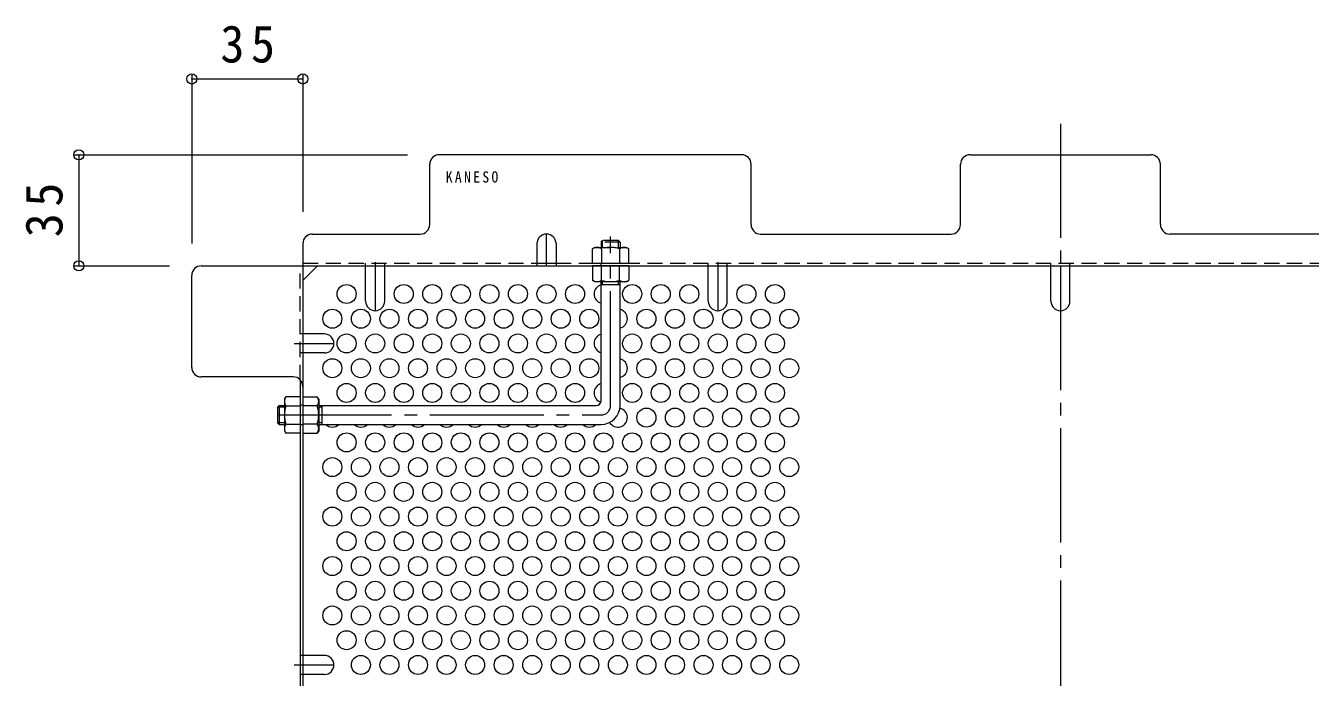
# Model space of a CAD drawing. Units: millimetres at full size, sheet at 1:4; some dimension numbers follow another scale. Extents: x -912 to 1076, y -781 to 765.
# Drawn here: x 108.4 to 513.3, y 452.3 to 657.7 of the extents above; entities that cross this region are included whole.
import ezdxf

# ---------------------------------------------------------------- set-up
doc = ezdxf.new("R2010")
doc.units = ezdxf.units.MM
doc.header["$LTSCALE"] = 4
doc.header["$PDMODE"] = 32
doc.header["$PDSIZE"] = 3.2
for name, pattern in [('CHAIN1', [8, 5, -1, 1, -1]), ('CHAIN2', [12, 9, -1, 1, -1]), ('DASHED1', [1.8, 1.2, -0.6])]:
    doc.linetypes.add(name, pattern=pattern)
for name, color, linetype, lineweight in [('A-4_その他', 7, 'Continuous', 9), ('A-5_文字', 7, 'Continuous', 9), ('A-6_寸法', 2, 'Continuous', 9), ('A-7_ハッチ', 2, 'Continuous', 9), ('A-8_記号', 2, 'Continuous', 9), ('A-B_ﾊｯﾁ', 2, 'Continuous', 9)]:
    doc.layers.add(name, color=color, linetype=linetype, lineweight=lineweight)
doc.styles.add('ＭＳ ゴシック', font='')
doc.styles.get('ＭＳ ゴシック').set_extended_font_data('MS Gothic')

msp = doc.modelspace()

# ---------------------------------------------------------------- linework, layer by layer
at = {"layer": 'A-4_その他'}
for p, q in [((160.79, 642.378), (160.79, 588.966)), ((160.79, 640.878), (195.793, 640.878)), ((195.793, 642.378), (195.793, 598.966)), ((123.719, 616.966), (228.794, 616.966)), ((125.219, 616.966), (125.219, 581.966)), ((123.719, 581.966), (153.79, 581.966))]:
    msp.add_line(p, q, dxfattribs=at)
for p in [(160.79, 640.878), (195.793, 640.878), (125.219, 616.966), (125.219, 581.966)]:
    msp.add_point(p, dxfattribs=at)
at = {"layer": 'A-6_寸法'}
for centre in [(209.593, 573.092), (227.593, 573.092), (236.593, 573.092), (245.593, 573.092), (254.593, 573.092), (263.593, 573.092), (272.593, 573.092), (281.593, 573.092), (299.593, 573.092), (308.593, 573.092), (317.593, 573.092), (335.593, 573.092), (344.593, 573.092), (205.093, 565.298), (214.093, 565.298), (223.093, 565.298), (232.093, 565.298), (241.093, 565.298), (250.093, 565.298), (259.093, 565.298), (268.093, 565.298), (277.093, 565.298), (286.093, 565.298), (304.093, 565.298), (313.093, 565.298), (322.093, 565.298), (331.093, 565.298), (340.093, 565.298), (349.093, 565.298), (209.593, 557.503), (218.593, 557.503), (227.593, 557.503), (236.593, 557.503), (245.593, 557.503), (254.593, 557.503), (263.593, 557.503), (272.593, 557.503), (281.593, 557.503), (299.593, 557.503), (308.593, 557.503), (317.593, 557.503), (326.593, 557.503), (335.593, 557.503), (344.593, 557.503), (205.093, 549.709), (214.093, 549.709), (223.093, 549.709), (232.093, 549.709), (241.093, 549.709), (250.093, 549.709), (259.093, 549.709), (268.093, 549.709), (277.093, 549.709), (286.093, 549.709), (304.093, 549.709), (313.093, 549.709), (322.093, 549.709), (331.093, 549.709), (340.093, 549.709), (349.093, 549.709), (209.593, 541.915), (218.593, 541.915), (227.593, 541.915), (236.593, 541.915), (245.593, 541.915), (254.593, 541.915), (263.593, 541.915), (272.593, 541.915), (281.593, 541.915), (299.593, 541.915), (308.593, 541.915), (317.593, 541.915), (326.593, 541.915), (335.593, 541.915), (344.593, 541.915), (304.093, 534.121), (313.093, 534.121), (322.093, 534.121), (331.093, 534.121), (340.093, 534.121), (349.093, 534.121), (209.593, 526.327), (218.593, 526.327), (227.593, 526.327), (236.593, 526.327), (245.593, 526.327), (254.593, 526.327), (263.593, 526.327), (272.593, 526.327), (281.593, 526.327), (290.593, 526.327), (299.593, 526.327), (308.593, 526.327), (317.593, 526.327), (326.593, 526.327), (335.593, 526.327), (344.593, 526.327), (205.093, 518.532), (214.093, 518.532), (223.093, 518.532), (232.093, 518.532), (241.093, 518.532), (250.093, 518.532), (259.093, 518.532), (268.093, 518.532), (277.093, 518.532), (286.093, 518.532), (295.093, 518.532), (304.093, 518.532), (313.093, 518.532), (322.093, 518.532), (331.093, 518.532), (340.093, 518.532), (349.093, 518.532), (209.593, 510.738), (218.593, 510.738), (227.593, 510.738), (236.593, 510.738), (245.593, 510.738), (254.593, 510.738), (263.593, 510.738), (272.593, 510.738), (281.593, 510.738), (290.593, 510.738), (299.593, 510.738), (308.593, 510.738), (317.593, 510.738), (326.593, 510.738), (335.593, 510.738), (344.593, 510.738), (205.093, 502.944), (214.093, 502.944), (223.093, 502.944), (232.093, 502.944), (241.093, 502.944), (250.093, 502.944), (259.093, 502.944), (268.093, 502.944), (277.093, 502.944), (286.093, 502.944), (295.093, 502.944), (304.093, 502.944), (313.093, 502.944), (322.093, 502.944), (331.093, 502.944), (340.093, 502.944), (349.093, 502.944), (209.593, 495.15), (218.593, 495.15), (227.593, 495.15), (236.593, 495.15), (245.593, 495.15), (254.593, 495.15), (263.593, 495.15), (272.593, 495.15), (281.593, 495.15), (290.593, 495.15), (299.593, 495.15), (308.593, 495.15), (317.593, 495.15), (326.593, 495.15), (335.593, 495.15), (344.593, 495.15), (205.093, 487.355), (214.093, 487.355), (223.093, 487.355), (232.093, 487.355), (241.093, 487.355), (250.093, 487.355), (259.093, 487.355), (268.093, 487.355), (277.093, 487.355), (286.093, 487.355), (295.093, 487.355), (304.093, 487.355), (313.093, 487.355), (322.093, 487.355), (331.093, 487.355), (340.093, 487.355), (349.093, 487.355), (209.593, 479.561), (218.593, 479.561), (227.593, 479.561), (236.593, 479.561), (245.593, 479.561), (254.593, 479.561), (263.593, 479.561), (272.593, 479.561), (281.593, 479.561), (290.593, 479.561), (299.593, 479.561), (308.593, 479.561), (317.593, 479.561), (326.593, 479.561), (335.593, 479.561), (344.593, 479.561), (205.093, 471.767), (214.093, 471.767), (223.093, 471.767), (232.093, 471.767), (241.093, 471.767), (250.093, 471.767), (259.093, 471.767), (268.093, 471.767), (277.093, 471.767), (286.093, 471.767), (295.093, 471.767), (304.093, 471.767), (313.093, 471.767), (322.093, 471.767), (331.093, 471.767), (340.093, 471.767), (349.093, 471.767), (209.593, 463.973), (218.593, 463.973), (227.593, 463.973), (236.593, 463.973), (245.593, 463.973), (254.593, 463.973), (263.593, 463.973), (272.593, 463.973), (281.593, 463.973), (290.593, 463.973), (299.593, 463.973), (308.593, 463.973), (317.593, 463.973), (326.593, 463.973), (335.593, 463.973), (344.593, 463.973), (214.093, 456.178), (223.093, 456.178), (232.093, 456.178), (241.093, 456.178), (250.093, 456.178), (259.093, 456.178), (268.093, 456.178), (277.093, 456.178), (286.093, 456.178), (295.093, 456.178), (304.093, 456.178), (313.093, 456.178), (322.093, 456.178), (331.093, 456.178), (340.093, 456.178), (349.093, 456.178)]:
    msp.add_circle(centre, 3, dxfattribs=at)
for centre, start, end in [((290.593, 573.092), 105.46601, 254.53399), ((295.093, 565.298), 283.4934, 76.5066), ((290.593, 557.503), 105.46601, 254.53399), ((295.093, 549.709), 283.4934, 76.5066), ((290.593, 541.915), 105.46601, 253.31594), ((295.093, 534.121), 210.21019, 77.87168), ((205.093, 534.121), 225.92, 314.08), ((214.093, 534.121), 225.92, 314.08), ((223.093, 534.121), 225.92, 314.08), ((232.093, 534.121), 225.92, 314.08), ((241.093, 534.121), 225.92, 314.08), ((250.093, 534.121), 225.92, 314.08), ((259.093, 534.121), 225.92, 314.08), ((268.093, 534.121), 225.92, 314.08), ((277.093, 534.121), 225.92, 314.08), ((286.093, 534.121), 225.92, 314.08)]:
    msp.add_arc(centre, 3, start, end, dxfattribs=at)
at = {"layer": 'A-7_ハッチ', "linetype": 'CHAIN2'}
msp.add_line((434.593, 626.759), (434.593, 59.565), dxfattribs=at)
at = {"layer": 'A-7_ハッチ'}
for p, q in [((334.093, 616.966), (238.794, 616.966)), ((406.093, 616.966), (463.093, 616.966)), ((235.794, 594.966), (235.794, 613.966)), ((337.093, 594.966), (337.093, 613.966)), ((403.093, 594.966), (403.093, 613.966)), ((466.093, 594.966), (466.093, 613.966)), ((198.793, 591.966), (232.794, 591.966)), ((340.093, 591.966), (400.093, 591.966)), ((529.093, 591.966), (469.093, 591.966)), ((195.793, 588.966), (195.793, 97.359)), ((163.79, 581.966), (705.397, 581.966)), ((195.793, 577.353), (200.405, 581.966)), ((269.593, 582.766), (275.593, 582.766)), ((160.79, 549.965), (160.79, 578.966)), ((192.793, 546.965), (163.79, 546.965)), ((194.993, 546.004), (194.993, 361.623))]:
    msp.add_line(p, q, dxfattribs=at)
at = {"layer": 'A-7_ハッチ', "linetype": 'DASHED1'}
for p, q in [((194.993, 546.004), (194.993, 581.966)), ((195.793, 582.766), (269.593, 582.766)), ((215.593, 581.966), (215.593, 582.766)), ((221.593, 581.966), (221.593, 582.766)), ((275.593, 582.766), (593.593, 582.766)), ((289.793, 581.966), (289.793, 582.766)), ((323.593, 581.966), (323.593, 582.766)), ((329.593, 581.966), (329.593, 582.766)), ((431.593, 581.966), (431.593, 582.766)), ((437.593, 581.966), (437.593, 582.766)), ((195.793, 560.503), (194.993, 560.503)), ((195.793, 554.503), (194.993, 554.503)), ((194.993, 538.166), (195.793, 538.166)), ((194.993, 531.966), (195.793, 531.966)), ((195.793, 459.178), (194.993, 459.178)), ((195.793, 453.178), (194.993, 453.178))]:
    msp.add_line(p, q, dxfattribs=at)
at = {"layer": 'A-7_ハッチ'}
for centre, start, end in [((238.794, 613.966), 90, 180), ((334.093, 613.966), 0, 90), ((406.093, 613.966), 90, 180), ((463.093, 613.966), 0, 90), ((198.793, 588.966), 90, 180), ((232.794, 594.966), 270, 0), ((340.093, 594.966), 180, 270), ((400.093, 594.966), 270, 0), ((469.093, 594.966), 180, 270), ((163.79, 578.966), 90, 180), ((163.79, 549.965), 180, 270), ((192.793, 543.965), 0, 90)]:
    msp.add_arc(centre, 3, start, end, dxfattribs=at)
at = {"layer": 'A-8_記号', "linetype": 'CHAIN1'}
for p, q in [((272.593, 581.966), (272.593, 591.966)), ((218.593, 583.166), (218.593, 567.816)), ((326.593, 583.166), (326.593, 567.816)), ((434.593, 581.966), (434.593, 567.816)), ((193.086, 557.503), (205.593, 557.503)), ((193.086, 456.178), (205.593, 456.178))]:
    msp.add_line(p, q, dxfattribs=at)
at = {"layer": 'A-8_記号'}
for p, q in [((269.593, 588.966), (269.593, 581.966)), ((275.593, 588.966), (275.593, 581.966)), ((215.593, 570.816), (215.593, 581.966)), ((221.593, 570.816), (221.593, 581.966)), ((323.593, 570.816), (323.593, 581.966)), ((329.593, 570.816), (329.593, 581.966)), ((431.593, 570.816), (431.593, 581.966)), ((437.593, 570.816), (437.593, 581.966)), ((202.593, 560.503), (195.793, 560.503)), ((202.593, 554.503), (195.793, 554.503)), ((202.593, 459.178), (195.793, 459.178)), ((202.593, 453.178), (195.793, 453.178))]:
    msp.add_line(p, q, dxfattribs=at)
for centre, start, end in [((272.593, 588.966), 0, 180), ((218.593, 570.816), 180, 0), ((326.593, 570.816), 180, 0), ((434.593, 570.816), 180, 0), ((202.593, 557.503), 270, 90), ((202.593, 456.178), 270, 90)]:
    msp.add_arc(centre, 3, start, end, dxfattribs=at)
at = {"layer": 'A-B_ﾊｯﾁ', "color": 3, "linetype": 'CHAIN2'}
for p, q in [((292.793, 537.966), (292.793, 591.198)), ((187.793, 534.966), (289.793, 534.966))]:
    msp.add_line(p, q, dxfattribs=at)
at = {"layer": 'A-B_ﾊｯﾁ', "linetype": 'DASHED1'}
for p, q in [((287.793, 587.766), (287.043, 587.333)), ((287.043, 582.766), (287.043, 587.333)), ((287.793, 587.766), (297.793, 587.766)), ((289.93, 587.333), (289.93, 582.766)), ((295.656, 587.333), (295.656, 582.766)), ((297.793, 587.766), (298.543, 587.333)), ((298.543, 582.766), (298.543, 587.333)), ((287.043, 582.766), (298.543, 582.766))]:
    msp.add_line(p, q, dxfattribs=at)
at = {"layer": 'A-B_ﾊｯﾁ', "color": 3, "linetype": 'DASHED1'}
for p, q in [((289.793, 589.466), (290.293, 589.966)), ((295.793, 589.466), (289.793, 589.466)), ((289.793, 589.466), (289.793, 587.766)), ((295.293, 589.966), (290.293, 589.966)), ((290.293, 587.766), (290.293, 589.966)), ((295.793, 589.466), (295.293, 589.966)), ((295.293, 587.766), (295.293, 589.966)), ((295.793, 589.466), (295.793, 587.766))]:
    msp.add_line(p, q, dxfattribs=at)
at = {"layer": 'A-B_ﾊｯﾁ'}
for p, q in [((298.543, 581.966), (287.043, 581.966)), ((287.043, 581.966), (287.043, 577.399)), ((289.93, 577.399), (289.93, 581.966)), ((295.656, 577.399), (295.656, 581.966)), ((298.543, 581.966), (298.543, 577.399)), ((287.793, 576.966), (287.043, 577.399)), ((297.793, 576.966), (287.793, 576.966)), ((297.793, 576.966), (298.543, 577.399)), ((189.993, 539.966), (190.426, 540.716)), ((189.993, 539.966), (189.993, 529.966)), ((194.993, 540.716), (190.426, 540.716)), ((194.993, 540.716), (194.993, 529.216)), ((195.793, 540.716), (195.793, 529.216)), ((195.793, 540.716), (200.36, 540.716)), ((200.793, 539.966), (200.36, 540.716)), ((200.793, 539.966), (200.793, 529.966)), ((190.426, 537.829), (194.993, 537.829)), ((200.36, 537.829), (195.793, 537.829)), ((190.426, 532.102), (194.993, 532.102)), ((200.36, 532.102), (195.793, 532.102)), ((189.993, 529.966), (190.426, 529.216)), ((194.993, 529.216), (190.426, 529.216)), ((195.793, 529.216), (200.36, 529.216)), ((200.793, 529.966), (200.36, 529.216))]:
    msp.add_line(p, q, dxfattribs=at)
at = {"layer": 'A-B_ﾊｯﾁ', "color": 3}
for p, q in [((289.793, 539.466), (289.793, 576.966)), ((295.793, 575.966), (289.793, 575.966)), ((290.293, 575.966), (290.293, 576.966)), ((295.293, 575.966), (295.293, 576.966)), ((295.793, 537.966), (295.793, 576.966)), ((188.293, 537.966), (187.793, 537.466)), ((187.793, 537.466), (187.793, 532.466)), ((189.993, 537.466), (187.793, 537.466)), ((188.293, 537.966), (188.293, 531.966)), ((188.293, 537.966), (189.993, 537.966)), ((200.793, 537.966), (288.293, 537.966)), ((201.793, 537.466), (200.793, 537.466)), ((201.793, 537.966), (201.793, 531.966)), ((188.293, 531.966), (187.793, 532.466)), ((189.993, 532.466), (187.793, 532.466)), ((188.293, 531.966), (189.993, 531.966)), ((201.793, 532.466), (200.793, 532.466)), ((200.793, 531.966), (289.793, 531.966))]:
    msp.add_line(p, q, dxfattribs=at)
at = {"layer": 'A-B_ﾊｯﾁ', "linetype": 'DASHED1'}
for centre, radius, start, end in [((288.688, 584.484), 3.29, 93.92075, 120), ((288.453, 585.031), 2.735, 57.31491, 89.78969), ((292.793, 578.083), 9.683, 72.79973, 107.20026), ((297.133, 585.031), 2.735, 90.2103, 122.68507), ((296.898, 584.484), 3.29, 59.99998, 86.07924)]:
    msp.add_arc(centre, radius, start, end, dxfattribs=at)
at = {"layer": 'A-B_ﾊｯﾁ'}
for centre, radius, start, end in [((288.688, 580.248), 3.29, 239.99998, 266.07924), ((288.453, 579.7), 2.735, 270.2103, 302.68507), ((292.793, 586.648), 9.683, 252.79973, 287.20026), ((297.133, 579.7), 2.735, 237.31491, 269.78969), ((296.898, 580.248), 3.29, 273.92075, 300), ((193.275, 539.071), 3.29, 150, 176.07925), ((192.728, 539.306), 2.735, 180.21031, 212.68509), ((197.511, 539.071), 3.29, 3.92075, 30), ((198.058, 539.306), 2.735, 327.31491, 359.78969), ((199.676, 534.966), 9.683, 162.79974, 197.20027), ((191.111, 534.966), 9.683, 342.79973, 17.20026), ((192.728, 530.626), 2.735, 147.31493, 179.7897), ((193.275, 530.86), 3.29, 183.92076, 210.00002), ((198.058, 530.626), 2.735, 0.2103, 32.68507), ((197.511, 530.86), 3.29, 329.99998, 356.07924)]:
    msp.add_arc(centre, radius, start, end, dxfattribs=at)
at = {"layer": 'A-B_ﾊｯﾁ', "color": 3}
for centre, radius in [((288.293, 539.466), 1.5), ((289.793, 537.966), 6)]:
    msp.add_arc(centre, radius, 270, 0, dxfattribs=at)
at = {"layer": 'A-B_ﾊｯﾁ', "color": 3, "linetype": 'CHAIN2'}
msp.add_arc((289.793, 537.966), 3, 270, 0, dxfattribs=at)

# ---------------------------------------------------------------- texts
at = {"layer": 'A-4_その他', "color": 2, "insert": (169.791, 645.878), "char_height": 11.73, "attachment_point": 7, "style": 'ＭＳ ゴシック'}
msp.add_mtext('\\T1.27;\\W0.95;35', dxfattribs=at)
at = {"layer": 'A-4_その他', "color": 2, "insert": (120.219, 590.966), "char_height": 11.73, "attachment_point": 7, "rotation": 90, "style": 'ＭＳ ゴシック'}
msp.add_mtext('\\T1.27;\\W0.95;35', dxfattribs=at)
at = {"layer": 'A-5_文字', "color": 6, "insert": (240.819, 608.166), "char_height": 3.519, "attachment_point": 7, "style": 'ＭＳ ゴシック'}
msp.add_mtext('\\T1.34;\\W0.9;KANESO', dxfattribs=at)

doc.saveas('drawing.dxf')
